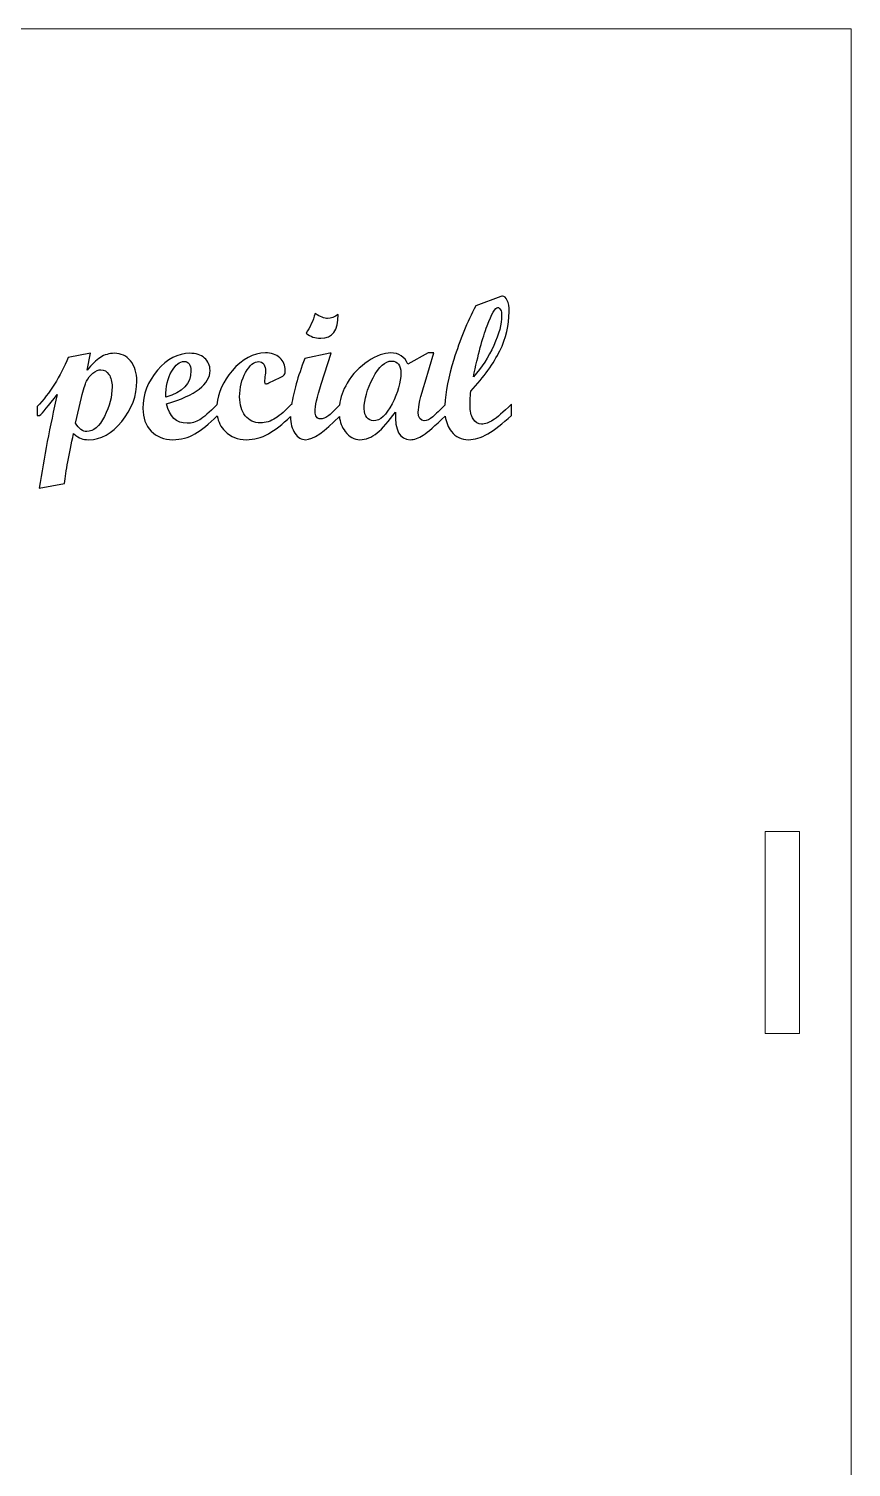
# Model space of a CAD drawing. Header units: millimetres. Extents: x 8111 to 9232, y 1489 to 2404.
# Drawn here: x 9136.4 to 9231.9, y 2107.6 to 2274.7 of the extents above; entities that cross this region are included whole.
import ezdxf

# ---------------------------------------------------------------- set-up
doc = ezdxf.new("R2010")
doc.units = ezdxf.units.MM
doc.header["$MEASUREMENT"] = 0
doc.layers.add('Camada 1', color=7, linetype='Continuous')

msp = doc.modelspace()

# ---------------------------------------------------------------- linework, layer by layer
at = {"layer": 'Camada 1', "color": 250, "lineweight": 20}
for points, knots in [([(8951.9421, 1934.7116), (9073.2673, 1934.7116), (9102.3449, 1934.7112), (9231.9422, 1934.7112), (9231.9422, 1934.7112), (9231.9422, 1934.7112), (9231.9422, 2274.7112), (9231.9422, 2274.7112), (9231.9422, 2274.7112), (9102.1938, 2274.7112), (9073.5808, 2274.7112), (8951.9421, 2274.7112), (8951.9421, 2274.7112), (8941.5139, 2274.7112), (8930.8703, 2274.7112), (8920.4421, 2274.7112), (8920.4421, 2274.7112), (8920.4421, 2274.7112), (8905.4421, 2274.7112), (8905.4421, 2274.7112), (8905.4421, 2274.7112), (8905.4421, 2274.7112), (8905.4421, 2271.7114), (8905.4421, 2271.7114), (8905.4421, 2271.7114), (8905.4421, 2271.7114), (8861.4421, 2271.7114), (8861.4421, 2271.7114), (8861.4421, 2271.7114), (8861.4421, 2271.7114), (8861.4421, 2274.7112), (8861.4421, 2274.7112), (8861.4421, 2274.7112), (8861.4421, 2274.7112), (8846.4421, 2274.7112), (8846.4421, 2274.7112), (8846.4421, 2274.7112), (8846.4421, 2274.7112), (8846.4421, 1934.7116), (8846.4421, 1934.7116), (8846.4421, 1934.7116), (8846.4421, 1934.7116), (8861.4421, 1934.7116), (8861.4421, 1934.7116), (8861.4421, 1934.7116), (8861.4421, 1934.7116), (8861.4421, 1937.7114), (8861.4421, 1937.7114), (8861.4421, 1937.7114), (8861.4421, 1937.7114), (8905.4421, 1937.7114), (8905.4421, 1937.7114), (8905.4421, 1937.7114), (8905.4421, 1937.7114), (8905.4421, 1934.7116), (8905.4421, 1934.7116), (8905.4421, 1934.7116), (8905.4421, 1934.7116), (8920.4421, 1934.7116), (8920.4421, 1934.7116), (8920.4421, 1934.7116), (8930.8703, 1934.7116), (8941.5139, 1934.7116), (8951.9421, 1934.7116)], [0, 0, 0, 0, 0.05882353, 0.05882353, 0.05882353, 0.05882353, 0.11764706, 0.11764706, 0.11764706, 0.11764706, 0.17647059, 0.17647059, 0.17647059, 0.17647059, 0.23529412, 0.23529412, 0.23529412, 0.23529412, 0.29411765, 0.29411765, 0.29411765, 0.29411765, 0.35294118, 0.35294118, 0.35294118, 0.35294118, 0.41176471, 0.41176471, 0.41176471, 0.41176471, 0.47058824, 0.47058824, 0.47058824, 0.47058824, 0.52941176, 0.52941176, 0.52941176, 0.52941176, 0.58823529, 0.58823529, 0.58823529, 0.58823529, 0.64705882, 0.64705882, 0.64705882, 0.64705882, 0.70588235, 0.70588235, 0.70588235, 0.70588235, 0.76470588, 0.76470588, 0.76470588, 0.76470588, 0.82352941, 0.82352941, 0.82352941, 0.82352941, 0.88235294, 0.88235294, 0.88235294, 0.88235294, 1, 1, 1, 1]), ([(9221.9422, 2157.9612), (9221.9422, 2157.9612), (9221.9422, 2181.4612), (9221.9422, 2181.4612), (9221.9422, 2181.4612), (9221.9422, 2181.4612), (9225.9422, 2181.4612), (9225.9422, 2181.4612), (9225.9422, 2181.4612), (9225.9422, 2181.4612), (9225.9422, 2157.9612), (9225.9422, 2157.9612), (9225.9422, 2157.9612), (9225.9422, 2157.9612), (9221.9422, 2157.9612), (9221.9422, 2157.9612)], [0, 0, 0, 0, 0.2, 0.2, 0.2, 0.2, 0.4, 0.4, 0.4, 0.4, 0.6, 0.6, 0.6, 0.6, 1, 1, 1, 1])]:
    msp.add_open_spline(points, degree=3, knots=knots, dxfattribs=at)
at = {"layer": 'Camada 1', "color": 114}
for points, knots in [([(9192.4553, 2229.772), (9191.415, 2228.8142), (9190.5004, 2228.1076), (9189.7152, 2227.6522), (9189.7152, 2227.6522), (9188.9262, 2227.1968), (9188.1804, 2226.9692), (9187.4659, 2226.9692), (9187.4659, 2226.9692), (9186.6455, 2226.9692), (9185.986, 2227.2871), (9185.4835, 2227.9231), (9185.4835, 2227.9231), (9185.1095, 2228.3965), (9184.8748, 2228.9917), (9184.7791, 2229.7071), (9184.7791, 2229.7071), (9183.59, 2228.5816), (9182.7336, 2227.8419), (9182.2136, 2227.4991), (9182.2136, 2227.4991), (9181.6836, 2227.1458), (9181.1812, 2226.9692), (9180.6983, 2226.9692), (9180.6983, 2226.9692), (9179.4853, 2226.9692), (9178.9122, 2228.0408), (9178.9829, 2230.1842), (9178.9829, 2230.1842), (9178.2174, 2229.085), (9177.5108, 2228.2764), (9176.8631, 2227.7543), (9176.8631, 2227.7543), (9176.2154, 2227.2322), (9175.548, 2226.9692), (9174.8571, 2226.9692), (9174.8571, 2226.9692), (9174.1859, 2226.9692), (9173.6127, 2227.2871), (9173.1417, 2227.9191), (9173.1417, 2227.9191), (9172.7743, 2228.4152), (9172.5501, 2228.9971), (9172.4693, 2229.6651), (9172.4693, 2229.6651), (9170.7271, 2227.8678), (9169.4227, 2226.9692), (9168.5488, 2226.9692), (9168.5488, 2226.9692), (9168.0581, 2226.9692), (9167.6459, 2227.2204), (9167.3083, 2227.7229), (9167.3083, 2227.7229), (9166.9707, 2228.2253), (9166.8019, 2228.8534), (9166.8019, 2229.611), (9166.8019, 2229.611), (9166.8019, 2229.611), (9166.8022, 2229.661), (9166.8022, 2229.661), (9166.8022, 2229.661), (9165.8649, 2228.752), (9165.0039, 2228.0822), (9164.219, 2227.6483), (9164.219, 2227.6483), (9163.4025, 2227.1968), (9162.5506, 2226.9692), (9161.6634, 2226.9692), (9161.6634, 2226.9692), (9160.6664, 2226.9692), (9159.842, 2227.295), (9159.1943, 2227.9466), (9159.1943, 2227.9466), (9158.701, 2228.4399), (9158.3968, 2229.0381), (9158.2797, 2229.7374), (9158.2797, 2229.7374), (9157.3204, 2228.7972), (9156.4606, 2228.1021), (9155.6927, 2227.6522), (9155.6927, 2227.6522), (9154.9194, 2227.1968), (9154.0637, 2226.9692), (9153.1294, 2226.9692), (9153.1294, 2226.9692), (9152.0891, 2226.9692), (9151.249, 2227.3028), (9150.6092, 2227.9702), (9150.6092, 2227.9702), (9149.9693, 2228.6414), (9149.6474, 2229.5208), (9149.6474, 2230.6081), (9149.6474, 2230.6081), (9149.6474, 2232.2372), (9150.2127, 2233.7093), (9151.3393, 2235.0283), (9151.3393, 2235.0283), (9152.466, 2236.3433), (9153.7143, 2237.0028), (9155.0882, 2237.0028), (9155.0882, 2237.0028), (9155.7987, 2237.0028), (9156.3719, 2236.8183), (9156.7997, 2236.4493), (9156.7997, 2236.4493), (9157.2276, 2236.0843), (9157.4435, 2235.6014), (9157.4435, 2235.0008), (9157.4435, 2235.0008), (9157.4435, 2233.4149), (9155.7634, 2232.1273), (9152.3992, 2231.1381), (9152.3992, 2231.1381), (9152.7054, 2229.6307), (9153.5062, 2228.877), (9154.7977, 2228.877), (9154.7977, 2228.877), (9155.3002, 2228.877), (9155.783, 2229.0144), (9156.2423, 2229.2852), (9156.2423, 2229.2852), (9156.6873, 2229.5499), (9157.361, 2230.1295), (9158.2523, 2231.0277), (9158.2523, 2231.0277), (9158.382, 2232.4349), (9158.9691, 2233.7483), (9160.0108, 2234.9655), (9160.0108, 2234.9655), (9161.2002, 2236.3551), (9162.4917, 2237.0499), (9163.8774, 2237.0499), (9163.8774, 2237.0499), (9164.5566, 2237.0499), (9165.114, 2236.8615), (9165.5419, 2236.4807), (9165.5419, 2236.4807), (9165.9697, 2236.1), (9166.1857, 2235.6093), (9166.1857, 2235.0008), (9166.1857, 2235.0008), (9166.1857, 2234.7888), (9166.1464, 2234.6279), (9166.064, 2234.518), (9166.064, 2234.518), (9165.9855, 2234.412), (9165.8324, 2234.306), (9165.6125, 2234.1961), (9165.6125, 2234.1961), (9165.6125, 2234.1961), (9164.2778, 2233.5641), (9164.2778, 2233.5641), (9164.2778, 2233.5641), (9164.1169, 2233.4895), (9163.9991, 2233.4502), (9163.9206, 2233.4502), (9163.9206, 2233.4502), (9163.8146, 2233.4502), (9163.7597, 2233.5248), (9163.7597, 2233.6818), (9163.7597, 2233.6818), (9163.7597, 2233.7407), (9163.7832, 2233.9409), (9163.8303, 2234.2824), (9163.8303, 2234.2824), (9163.8774, 2234.624), (9163.901, 2234.832), (9163.901, 2234.9105), (9163.901, 2234.9105), (9163.901, 2235.2481), (9163.8303, 2235.519), (9163.689, 2235.727), (9163.689, 2235.727), (9163.5477, 2235.9351), (9163.3553, 2236.0371), (9163.1198, 2236.0371), (9163.1198, 2236.0371), (9162.5585, 2236.0371), (9162.0481, 2235.621), (9161.581, 2234.7888), (9161.581, 2234.7888), (9161.1178, 2233.9566), (9160.8862, 2233.0066), (9160.8862, 2231.9428), (9160.8862, 2231.9428), (9160.8862, 2231.0242), (9161.106, 2230.2941), (9161.5417, 2229.7445), (9161.5417, 2229.7445), (9161.9775, 2229.1989), (9162.5624, 2228.9241), (9163.2925, 2228.9241), (9163.2925, 2228.9241), (9163.9128, 2228.9241), (9164.4977, 2229.1007), (9165.0472, 2229.4579), (9165.0472, 2229.4579), (9165.5929, 2229.8112), (9166.2171, 2230.3569), (9166.9158, 2231.091), (9166.9158, 2231.091), (9166.9158, 2231.091), (9166.9158, 2231.0288), (9166.9158, 2231.0288), (9166.9158, 2231.0288), (9167.1287, 2232.476), (9167.6404, 2234.2645), (9168.4506, 2236.3944), (9168.4506, 2236.3944), (9168.4506, 2236.3944), (9171.3752, 2237.0028), (9171.3752, 2237.0028), (9171.3752, 2237.0028), (9171.3752, 2237.0028), (9171.5126, 2237.0028), (9171.5126, 2237.0028), (9171.5126, 2237.0028), (9171.5126, 2237.0028), (9170.3624, 2233.407), (9170.3624, 2233.407), (9170.3624, 2233.407), (9169.8874, 2231.9193), (9169.6519, 2230.8594), (9169.6519, 2230.2234), (9169.6519, 2230.2234), (9169.6519, 2229.9683), (9169.7068, 2229.7641), (9169.8167, 2229.6071), (9169.8167, 2229.6071), (9169.9306, 2229.4501), (9170.068, 2229.3716), (9170.2368, 2229.3716), (9170.2368, 2229.3716), (9170.539, 2229.3716), (9170.8374, 2229.4776), (9171.1396, 2229.6935), (9171.1396, 2229.6935), (9171.4272, 2229.8989), (9171.8747, 2230.3318), (9172.4788, 2230.9888), (9172.4788, 2230.9888), (9172.5851, 2231.8758), (9172.8852, 2232.729), (9173.3811, 2233.5484), (9173.3811, 2233.5484), (9174.0131, 2234.5925), (9174.8257, 2235.4365), (9175.811, 2236.0803), (9175.811, 2236.0803), (9176.8003, 2236.728), (9177.6757, 2237.0499), (9178.4333, 2237.0499), (9178.4333, 2237.0499), (9179.3911, 2237.0499), (9180.0624, 2236.6103), (9180.4432, 2235.727), (9180.4432, 2235.727), (9180.4432, 2235.727), (9182.8063, 2237.0499), (9182.8063, 2237.0499), (9182.8063, 2237.0499), (9182.8063, 2237.0499), (9183.454, 2237.0499), (9183.454, 2237.0499), (9183.454, 2237.0499), (9183.454, 2237.0499), (9182.4334, 2233.6622), (9182.4334, 2233.6622), (9182.4334, 2233.6622), (9181.9035, 2231.9585), (9181.6404, 2230.7926), (9181.6404, 2230.1606), (9181.6404, 2230.1606), (9181.6404, 2229.4933), (9181.876, 2229.1596), (9182.3431, 2229.1596), (9182.3431, 2229.1596), (9182.6415, 2229.1596), (9182.9712, 2229.3206), (9183.3284, 2229.6385), (9183.3284, 2229.6385), (9183.6696, 2229.9389), (9184.1403, 2230.3862), (9184.7405, 2230.9841), (9184.7405, 2230.9841), (9184.8039, 2232.4925), (9185.1492, 2234.2584), (9185.774, 2236.2845), (9185.774, 2236.2845), (9186.4688, 2238.5377), (9187.3167, 2240.6182), (9188.3099, 2242.5182), (9188.3099, 2242.5182), (9188.3099, 2242.5182), (9191.2305, 2243.5977), (9191.2305, 2243.5977), (9191.2305, 2243.5977), (9191.3208, 2243.6291), (9191.3914, 2243.6448), (9191.4386, 2243.6448), (9191.4386, 2243.6448), (9191.6584, 2243.6448), (9191.8429, 2243.4839), (9191.9842, 2243.1581), (9191.9842, 2243.1581), (9192.1255, 2242.8322), (9192.1962, 2242.3926), (9192.1962, 2241.8391), (9192.1962, 2241.8391), (9192.1962, 2240.2767), (9191.835, 2238.7615), (9191.1167, 2237.2972), (9191.1167, 2237.2972), (9190.3983, 2235.833), (9189.2717, 2234.2667), (9187.7407, 2232.6062), (9187.7407, 2232.6062), (9187.6818, 2231.8054), (9187.6504, 2231.2558), (9187.6504, 2230.9575), (9187.6504, 2230.9575), (9187.6504, 2230.2902), (9187.7721, 2229.7602), (9188.0194, 2229.3716), (9188.0194, 2229.3716), (9188.2628, 2228.979), (9188.5886, 2228.7828), (9188.9969, 2228.7828), (9188.9969, 2228.7828), (9189.4091, 2228.7828), (9189.8487, 2228.9319), (9190.3159, 2229.2303), (9190.3159, 2229.2303), (9190.783, 2229.5286), (9191.4974, 2230.1488), (9192.4553, 2231.091), (9192.4553, 2231.091), (9192.4553, 2231.091), (9192.4553, 2229.772), (9192.4553, 2229.772)], [0, 0, 0, 0, 0.01162791, 0.01162791, 0.01162791, 0.01162791, 0.02325581, 0.02325581, 0.02325581, 0.02325581, 0.03488372, 0.03488372, 0.03488372, 0.03488372, 0.04651163, 0.04651163, 0.04651163, 0.04651163, 0.05813953, 0.05813953, 0.05813953, 0.05813953, 0.06976744, 0.06976744, 0.06976744, 0.06976744, 0.08139535, 0.08139535, 0.08139535, 0.08139535, 0.09302326, 0.09302326, 0.09302326, 0.09302326, 0.10465116, 0.10465116, 0.10465116, 0.10465116, 0.11627907, 0.11627907, 0.11627907, 0.11627907, 0.12790698, 0.12790698, 0.12790698, 0.12790698, 0.13953488, 0.13953488, 0.13953488, 0.13953488, 0.15116279, 0.15116279, 0.15116279, 0.15116279, 0.1627907, 0.1627907, 0.1627907, 0.1627907, 0.1744186, 0.1744186, 0.1744186, 0.1744186, 0.18604651, 0.18604651, 0.18604651, 0.18604651, 0.19767442, 0.19767442, 0.19767442, 0.19767442, 0.20930233, 0.20930233, 0.20930233, 0.20930233, 0.22093023, 0.22093023, 0.22093023, 0.22093023, 0.23255814, 0.23255814, 0.23255814, 0.23255814, 0.24418605, 0.24418605, 0.24418605, 0.24418605, 0.25581395, 0.25581395, 0.25581395, 0.25581395, 0.26744186, 0.26744186, 0.26744186, 0.26744186, 0.27906977, 0.27906977, 0.27906977, 0.27906977, 0.29069767, 0.29069767, 0.29069767, 0.29069767, 0.30232558, 0.30232558, 0.30232558, 0.30232558, 0.31395349, 0.31395349, 0.31395349, 0.31395349, 0.3255814, 0.3255814, 0.3255814, 0.3255814, 0.3372093, 0.3372093, 0.3372093, 0.3372093, 0.34883721, 0.34883721, 0.34883721, 0.34883721, 0.36046512, 0.36046512, 0.36046512, 0.36046512, 0.37209302, 0.37209302, 0.37209302, 0.37209302, 0.38372093, 0.38372093, 0.38372093, 0.38372093, 0.39534884, 0.39534884, 0.39534884, 0.39534884, 0.40697674, 0.40697674, 0.40697674, 0.40697674, 0.41860465, 0.41860465, 0.41860465, 0.41860465, 0.43023256, 0.43023256, 0.43023256, 0.43023256, 0.44186047, 0.44186047, 0.44186047, 0.44186047, 0.45348837, 0.45348837, 0.45348837, 0.45348837, 0.46511628, 0.46511628, 0.46511628, 0.46511628, 0.47674419, 0.47674419, 0.47674419, 0.47674419, 0.48837209, 0.48837209, 0.48837209, 0.48837209, 0.5, 0.5, 0.5, 0.5, 0.51162791, 0.51162791, 0.51162791, 0.51162791, 0.52325581, 0.52325581, 0.52325581, 0.52325581, 0.53488372, 0.53488372, 0.53488372, 0.53488372, 0.54651163, 0.54651163, 0.54651163, 0.54651163, 0.55813953, 0.55813953, 0.55813953, 0.55813953, 0.56976744, 0.56976744, 0.56976744, 0.56976744, 0.58139535, 0.58139535, 0.58139535, 0.58139535, 0.59302326, 0.59302326, 0.59302326, 0.59302326, 0.60465116, 0.60465116, 0.60465116, 0.60465116, 0.61627907, 0.61627907, 0.61627907, 0.61627907, 0.62790698, 0.62790698, 0.62790698, 0.62790698, 0.63953488, 0.63953488, 0.63953488, 0.63953488, 0.65116279, 0.65116279, 0.65116279, 0.65116279, 0.6627907, 0.6627907, 0.6627907, 0.6627907, 0.6744186, 0.6744186, 0.6744186, 0.6744186, 0.68604651, 0.68604651, 0.68604651, 0.68604651, 0.69767442, 0.69767442, 0.69767442, 0.69767442, 0.70930233, 0.70930233, 0.70930233, 0.70930233, 0.72093023, 0.72093023, 0.72093023, 0.72093023, 0.73255814, 0.73255814, 0.73255814, 0.73255814, 0.74418605, 0.74418605, 0.74418605, 0.74418605, 0.75581395, 0.75581395, 0.75581395, 0.75581395, 0.76744186, 0.76744186, 0.76744186, 0.76744186, 0.77906977, 0.77906977, 0.77906977, 0.77906977, 0.79069767, 0.79069767, 0.79069767, 0.79069767, 0.80232558, 0.80232558, 0.80232558, 0.80232558, 0.81395349, 0.81395349, 0.81395349, 0.81395349, 0.8255814, 0.8255814, 0.8255814, 0.8255814, 0.8372093, 0.8372093, 0.8372093, 0.8372093, 0.84883721, 0.84883721, 0.84883721, 0.84883721, 0.86046512, 0.86046512, 0.86046512, 0.86046512, 0.87209302, 0.87209302, 0.87209302, 0.87209302, 0.88372093, 0.88372093, 0.88372093, 0.88372093, 0.89534884, 0.89534884, 0.89534884, 0.89534884, 0.90697674, 0.90697674, 0.90697674, 0.90697674, 0.91860465, 0.91860465, 0.91860465, 0.91860465, 0.93023256, 0.93023256, 0.93023256, 0.93023256, 0.94186047, 0.94186047, 0.94186047, 0.94186047, 0.95348837, 0.95348837, 0.95348837, 0.95348837, 0.96511628, 0.96511628, 0.96511628, 0.96511628, 0.97674419, 0.97674419, 0.97674419, 0.97674419, 1, 1, 1, 1]), ([(9172.3369, 2241.5015), (9172.3369, 2239.6643), (9171.6578, 2238.7458), (9170.3035, 2238.7458), (9170.3035, 2238.7458), (9169.644, 2238.7458), (9169.0827, 2238.946), (9168.6155, 2239.3424), (9168.6155, 2239.3424), (9169.0591, 2240.0176), (9169.4045, 2240.7753), (9169.6519, 2241.6193), (9169.6519, 2241.6193), (9170.2564, 2241.2424), (9170.7432, 2241.054), (9171.1082, 2241.054), (9171.1082, 2241.054), (9171.5204, 2241.054), (9171.9326, 2241.2031), (9172.3369, 2241.5015)], [0, 0, 0, 0, 0.16666667, 0.16666667, 0.16666667, 0.16666667, 0.33333333, 0.33333333, 0.33333333, 0.33333333, 0.5, 0.5, 0.5, 0.5, 0.66666667, 0.66666667, 0.66666667, 0.66666667, 1, 1, 1, 1]), ([(9188.0508, 2234.2707), (9189.0244, 2235.3541), (9189.8134, 2236.5671), (9190.4179, 2237.9135), (9190.4179, 2237.9135), (9191.0224, 2239.2561), (9191.3247, 2240.4141), (9191.3247, 2241.3798), (9191.3247, 2241.3798), (9191.3247, 2241.6664), (9191.2815, 2241.894), (9191.1991, 2242.0668), (9191.1991, 2242.0668), (9191.1127, 2242.2395), (9191.0067, 2242.3258), (9190.8772, 2242.3258), (9190.8772, 2242.3258), (9190.5946, 2242.3258), (9190.1824, 2241.6193), (9189.6446, 2240.2061), (9189.6446, 2240.2061), (9189.1029, 2238.7929), (9188.5729, 2236.8144), (9188.0508, 2234.2707)], [0, 0, 0, 0, 0.14285714, 0.14285714, 0.14285714, 0.14285714, 0.28571429, 0.28571429, 0.28571429, 0.28571429, 0.42857143, 0.42857143, 0.42857143, 0.42857143, 0.57142857, 0.57142857, 0.57142857, 0.57142857, 0.71428571, 0.71428571, 0.71428571, 0.71428571, 1, 1, 1, 1]), ([(9143.1506, 2235.044), (9143.7002, 2235.7113), (9144.2183, 2236.2059), (9144.7051, 2236.5239), (9144.7051, 2236.5239), (9145.1919, 2236.8419), (9145.7336, 2237.0028), (9146.3303, 2237.0028), (9146.3303, 2237.0028), (9147.0997, 2237.0028), (9147.7278, 2236.7045), (9148.2106, 2236.1117), (9148.2106, 2236.1117), (9148.6934, 2235.515), (9148.9368, 2234.7339), (9148.9368, 2233.7643), (9148.9368, 2233.7643), (9148.9368, 2232.0684), (9148.3519, 2230.51), (9147.186, 2229.0929), (9147.186, 2229.0929), (9146.0202, 2227.6758), (9144.7483, 2226.9692), (9143.3783, 2226.9692), (9143.3783, 2226.9692), (9142.9975, 2226.9692), (9142.6952, 2227.0123), (9142.4715, 2227.0948), (9142.4715, 2227.0948), (9142.2516, 2227.1811), (9141.9611, 2227.3735), (9141.6, 2227.6836), (9141.6, 2227.6836), (9141.0465, 2225.2576), (9140.6893, 2223.3184), (9140.5283, 2221.8581), (9140.5283, 2221.8581), (9140.5283, 2221.8581), (9137.6077, 2221.3399), (9137.6077, 2221.3399), (9137.6077, 2221.3399), (9138.1534, 2224.924), (9138.8443, 2228.5551), (9139.6883, 2232.2333), (9139.6883, 2232.2333), (9138.6755, 2230.9025), (9137.9924, 2230.0821), (9137.6391, 2229.772), (9137.6391, 2229.772), (9137.6391, 2229.772), (9137.3722, 2229.772), (9137.3722, 2229.772), (9137.3722, 2229.772), (9137.3722, 2229.772), (9137.3722, 2230.8083), (9137.3722, 2230.8083), (9137.3722, 2230.8083), (9138.8325, 2232.3785), (9140.0337, 2234.2864), (9140.9758, 2236.5318), (9140.9758, 2236.5318), (9140.9758, 2236.5318), (9143.5667, 2237.0028), (9143.5667, 2237.0028), (9143.5667, 2237.0028), (9143.5667, 2237.0028), (9143.1506, 2235.044), (9143.1506, 2235.044)], [0, 0, 0, 0, 0.05555556, 0.05555556, 0.05555556, 0.05555556, 0.11111111, 0.11111111, 0.11111111, 0.11111111, 0.16666667, 0.16666667, 0.16666667, 0.16666667, 0.22222222, 0.22222222, 0.22222222, 0.22222222, 0.27777778, 0.27777778, 0.27777778, 0.27777778, 0.33333333, 0.33333333, 0.33333333, 0.33333333, 0.38888889, 0.38888889, 0.38888889, 0.38888889, 0.44444444, 0.44444444, 0.44444444, 0.44444444, 0.5, 0.5, 0.5, 0.5, 0.55555556, 0.55555556, 0.55555556, 0.55555556, 0.61111111, 0.61111111, 0.61111111, 0.61111111, 0.66666667, 0.66666667, 0.66666667, 0.66666667, 0.72222222, 0.72222222, 0.72222222, 0.72222222, 0.77777778, 0.77777778, 0.77777778, 0.77777778, 0.83333333, 0.83333333, 0.83333333, 0.83333333, 0.88888889, 0.88888889, 0.88888889, 0.88888889, 1, 1, 1, 1]), ([(9141.8159, 2228.877), (9142.2124, 2228.2332), (9142.652, 2227.9113), (9143.131, 2227.9113), (9143.131, 2227.9113), (9143.9043, 2227.9113), (9144.5834, 2228.5001), (9145.1762, 2229.6739), (9145.1762, 2229.6739), (9145.7689, 2230.8515), (9146.0633, 2231.9978), (9146.0633, 2233.1165), (9146.0633, 2233.1165), (9146.0633, 2233.7093), (9145.9416, 2234.1843), (9145.7022, 2234.5494), (9145.7022, 2234.5494), (9145.4627, 2234.9144), (9145.1526, 2235.095), (9144.7718, 2235.095), (9144.7718, 2235.095), (9144.4735, 2235.095), (9144.1594, 2234.9615), (9143.8336, 2234.6907), (9143.8336, 2234.6907), (9143.5039, 2234.4237), (9143.2566, 2234.1097), (9143.0878, 2233.7564), (9143.0878, 2233.7564), (9142.919, 2233.3992), (9142.7306, 2232.775), (9142.5146, 2231.8839), (9142.5146, 2231.8839), (9142.5146, 2231.8839), (9141.8159, 2228.877), (9141.8159, 2228.877)], [0, 0, 0, 0, 0.1, 0.1, 0.1, 0.1, 0.2, 0.2, 0.2, 0.2, 0.3, 0.3, 0.3, 0.3, 0.4, 0.4, 0.4, 0.4, 0.5, 0.5, 0.5, 0.5, 0.6, 0.6, 0.6, 0.6, 0.7, 0.7, 0.7, 0.7, 0.8, 0.8, 0.8, 0.8, 1, 1, 1, 1]), ([(9152.3089, 2231.9153), (9154.256, 2232.4649), (9155.2295, 2233.4816), (9155.2295, 2234.9615), (9155.2295, 2234.9615), (9155.2295, 2235.6956), (9154.9626, 2236.0607), (9154.4327, 2236.0607), (9154.4327, 2236.0607), (9153.9302, 2236.0607), (9153.4513, 2235.676), (9152.992, 2234.9105), (9152.992, 2234.9105), (9152.5366, 2234.1411), (9152.3089, 2233.144), (9152.3089, 2231.9153)], [0, 0, 0, 0, 0.2, 0.2, 0.2, 0.2, 0.4, 0.4, 0.4, 0.4, 0.6, 0.6, 0.6, 0.6, 1, 1, 1, 1]), ([(9176.4352, 2229.1596), (9177.2007, 2229.1596), (9177.923, 2229.8152), (9178.5982, 2231.1224), (9178.5982, 2231.1224), (9179.2773, 2232.4296), (9179.6149, 2233.6347), (9179.6149, 2234.7378), (9179.6149, 2234.7378), (9179.6149, 2235.1696), (9179.5207, 2235.5033), (9179.3283, 2235.7467), (9179.3283, 2235.7467), (9179.136, 2235.9861), (9178.8808, 2236.1078), (9178.5589, 2236.1078), (9178.5589, 2236.1078), (9177.7934, 2236.1078), (9177.0672, 2235.4562), (9176.3842, 2234.1529), (9176.3842, 2234.1529), (9175.6972, 2232.8496), (9175.3557, 2231.6484), (9175.3557, 2230.5532), (9175.3557, 2230.5532), (9175.3557, 2230.1371), (9175.4577, 2229.8034), (9175.6619, 2229.5443), (9175.6619, 2229.5443), (9175.8621, 2229.2892), (9176.1211, 2229.1596), (9176.4352, 2229.1596)], [0, 0, 0, 0, 0.11111111, 0.11111111, 0.11111111, 0.11111111, 0.22222222, 0.22222222, 0.22222222, 0.22222222, 0.33333333, 0.33333333, 0.33333333, 0.33333333, 0.44444444, 0.44444444, 0.44444444, 0.44444444, 0.55555556, 0.55555556, 0.55555556, 0.55555556, 0.66666667, 0.66666667, 0.66666667, 0.66666667, 0.77777778, 0.77777778, 0.77777778, 0.77777778, 1, 1, 1, 1])]:
    msp.add_open_spline(points, degree=3, knots=knots, dxfattribs=at)

doc.saveas('drawing.dxf')
